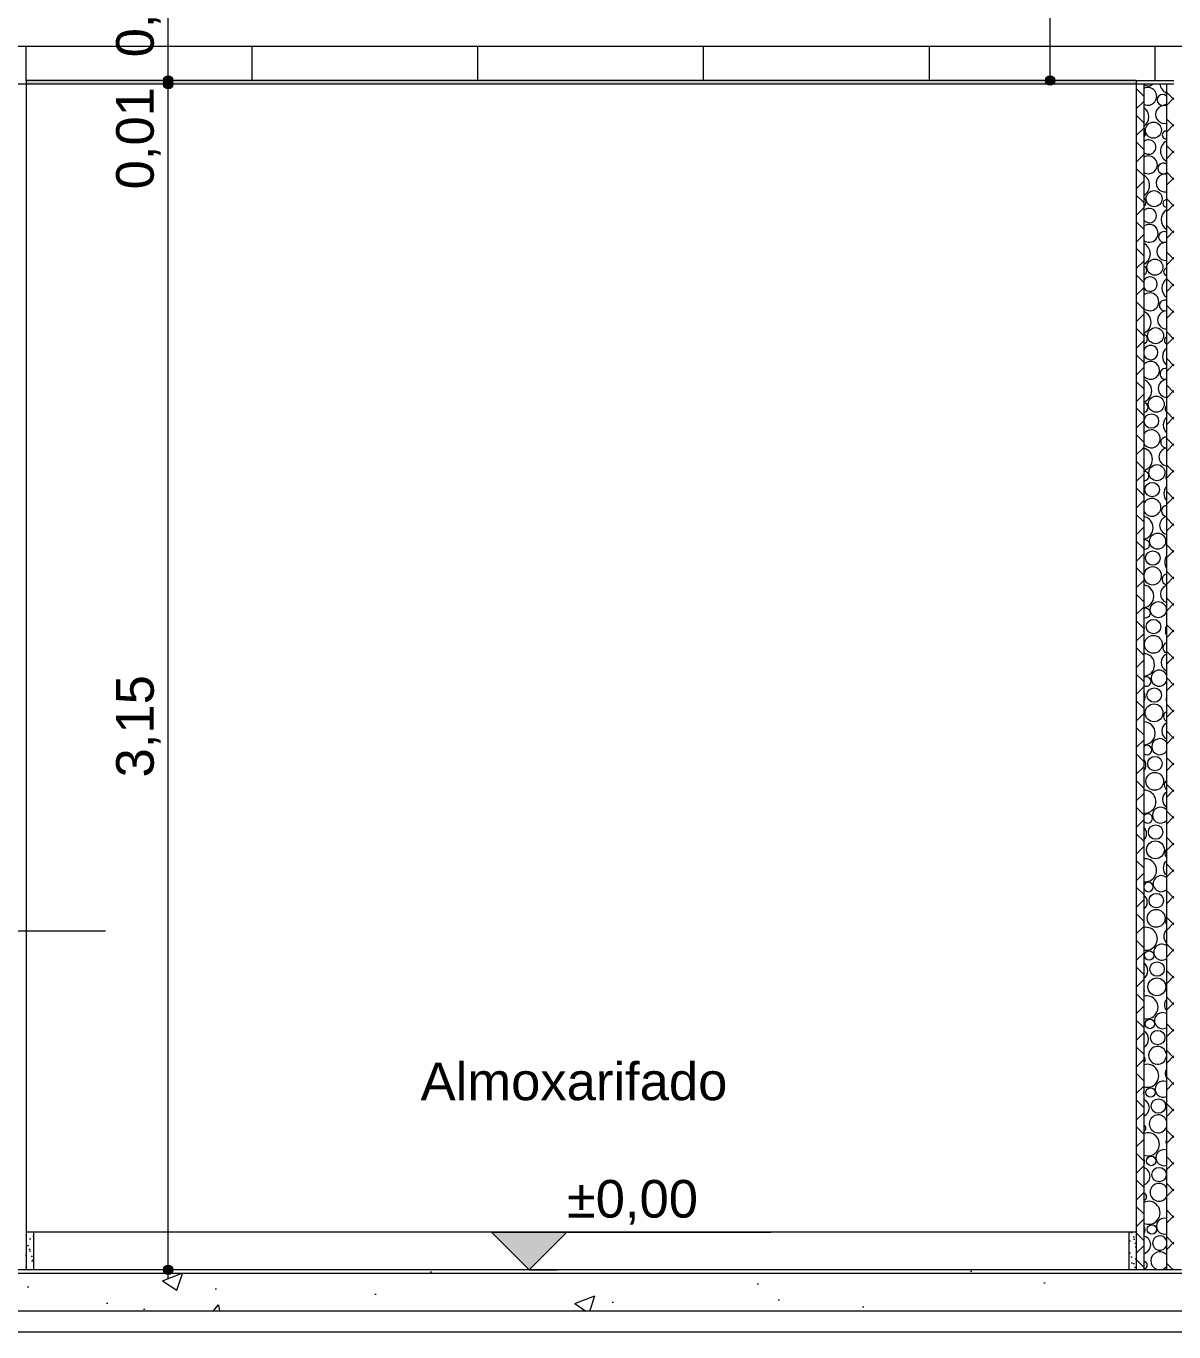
# Model space of a CAD drawing. Header units: metres. Extents: x -77 to 97, y 0 to 6.
# Drawn here: x -20.183 to -17.133, y -0.373 to 3.096 of the extents above; entities that cross this region are included whole.
import ezdxf

# ---------------------------------------------------------------- set-up
doc = ezdxf.new("R2010")
doc.units = ezdxf.units.M
doc.header["$MEASUREMENT"] = 0
doc.linetypes.add('broken', pattern=[2.46944, 1.41111, -1.05833])
for name, color, linetype, lineweight in [('0_Caneta_No__1', 7, 'Continuous', 35), ('FORRO.EXEC_Caneta_No__241', 7, 'Continuous', 13), ('LAJES.EST_Caneta_No__241', 7, 'Continuous', 13), ('LAJES.EST_Caneta_No__4', 7, 'Continuous', 20), ('LAJES.EST_Caneta_No__7', 7, 'Continuous', 13), ('NOTAS-LAYOUT.EXEC_Caneta_No__241', 7, 'Continuous', 13), ('NOTAS-LAYOUT.EXEC_Caneta_No__5', 7, 'Continuous', 15), ('PAREDE CONSTRUIR_Caneta_No__241', 7, 'Continuous', 13), ('PAREDE CONSTRUIR_Caneta_No__83', 84, 'Continuous', 0), ('PAREDE CONSTRUIR_Caneta_No__96', 252, 'Continuous', 0), ('PISO - Rodapé_Caneta_No__11', 7, 'Continuous', 5)]:
    doc.layers.add(name, color=color, linetype=linetype, lineweight=lineweight)
for name, color, linetype in [('COTAS CORTE', 7, 'Continuous'), ('FORRO.EXEC', 7, 'Continuous'), ('NOTAS-LAYOUT.EXEC', 7, 'Continuous'), ('PAREDE CONSTRUIR', 7, 'Continuous')]:
    doc.layers.add(name, color=color, linetype=linetype)
for name, color, linetype, lineweight, true_color in [('COTAS CORTE_Caneta_No__25', 7, 'Continuous', 13, 0x982312), ('LAJES.EST_Caneta_No__254', 7, 'Continuous', 0, 0xd1c9ad), ('LAJES.EST_Caneta_No__97', 7, 'Continuous', 5, 0x6b6b6b), ('PAREDE CONSTRUIR_Caneta_No__97', 7, 'Continuous', 5, 0x6b6b6b), ('PISO - Rodapé_Caneta_No__97', 7, 'Continuous', 5, 0x6b6b6b)]:
    doc.layers.add(name, color=color, linetype=linetype, lineweight=lineweight, true_color=true_color)
doc.styles.add('ESTILO_GERADO_1', font='arial.ttf')
doc.dimstyles.new('ESTILO_GERADO__7', dxfattribs={"dimtxt": 0.1, "dimasz": 0.0475, "dimexe": 0.18, "dimexo": 0.479633, "dimgap": 0, "dimtad": 1, "dimzin": 0, "dimdsep": 46, "dimtxsty": 'ESTILO_GERADO_1', "dimblk": 'ARROWHEAD_11', "dimblk1": 'ARROWHEAD_11', "dimblk2": 'ARROWHEAD_11', "dimcen": 0.09, "dimclrd": 256, "dimclre": 256, "dimclrt": 256, "dimadec": 0, "dimazin": 0, "dimtfac": 1, "dimtdec": 4, "dimtmove": 0, "dimatfit": 3, "dimfxl": 0, "dimtolj": 1, "dimtzin": 0, "dimarcsym": 0})
doc.dimstyles.new('ESTILO_GERADO__9', dxfattribs={"dimtxt": 0.1, "dimasz": 0.0475, "dimexe": 0.18, "dimexo": 0.712446, "dimgap": 0, "dimtad": 1, "dimzin": 0, "dimdsep": 46, "dimtxsty": 'ESTILO_GERADO_1', "dimblk": 'ARROWHEAD_11', "dimblk1": 'ARROWHEAD_11', "dimblk2": 'ARROWHEAD_11', "dimcen": 0.09, "dimclrd": 256, "dimclre": 256, "dimclrt": 256, "dimadec": 0, "dimazin": 0, "dimtfac": 1, "dimtdec": 4, "dimtmove": 0, "dimatfit": 3, "dimfxl": 0, "dimtolj": 1, "dimtzin": 0, "dimarcsym": 0})
pattern_1 = [(45, (43.181277, -0.20799), (-0.03535534, 0.03535534), []), (135, (43.181277, -0.20799), (0.03535534, 0.03535534), [])]
pattern_2 = [(45, (43.181277, -0.157991), (-0.0159099026, 0.0159099026), [0, -0.015, 0, -0.0225]), (110, (43.231277, -0.157991), (0.021143084, 0.007695453), [0, -0.011, 0, -0.019])]

# ---------------------------------------------------------------- blocks, each defined once
blk = doc.blocks.new('*X53', base_point=(43.1813, -0.208))
at = {"layer": 'PAREDE CONSTRUIR_Caneta_No__96', "color": 252, "linetype": 'Continuous', "lineweight": 0}
for centre, radius in [((-17.1869, 2.8199), 0.0213), ((-17.1851, 2.6379), 0.0213), ((-17.1832, 2.4559), 0.0213), ((-17.1814, 2.2739), 0.0213), ((-17.1795, 2.0919), 0.0213), ((-17.1923, 2.047), 0.0192), ((-17.1777, 1.9099), 0.0213), ((-17.1904, 1.865), 0.0192), ((-17.1758, 1.7279), 0.0213), ((-17.1886, 1.683), 0.0192), ((-17.174, 1.5459), 0.0213), ((-17.1867, 1.501), 0.0192), ((-17.1872, 1.4538), 0.0237), ((-17.1849, 1.319), 0.0192), ((-17.1854, 1.2718), 0.0237), ((-17.183, 1.137), 0.0192), ((-17.1835, 1.0898), 0.0237), ((-17.1811, 0.955), 0.0192), ((-17.1817, 0.9078), 0.0237), ((-17.1793, 0.773), 0.0192), ((-17.1798, 0.7258), 0.0237), ((-17.1984, 0.6271), 0.0125), ((-17.1774, 0.591), 0.0192), ((-17.1779, 0.5438), 0.0237), ((-17.1965, 0.4451), 0.0125), ((-17.1756, 0.409), 0.0192), ((-17.1947, 0.2631), 0.0125), ((-17.1737, 0.227), 0.0192), ((-17.1928, 0.0811), 0.0125), ((-17.1719, 0.045), 0.0192), ((-17.191, -0.1009), 0.0125)]:
    blk.add_circle(centre, radius, dxfattribs=at)
for centre, radius, start, end in [((-17.2015, 2.957), 0.0192, 234.6925, 308.7081), ((-17.202, 2.9098), 0.0237, 243.4462, 116.5538), ((-17.1625, 2.9002), 0.0143, 46.1072, 313.8928), ((-17.1395, 2.9463), 0.0306, 188.128, 244.5788), ((-17.2295, 2.8553), 0.0306, 303.4301, 56.5699), ((-17.1577, 2.8616), 0.0239, 77.7054, 282.2946), ((-17.2206, 2.811), 0.0125, 309.6323, 50.3677), ((-17.1532, 2.8072), 0.0103, 86.5427, 273.4573), ((-17.1997, 2.775), 0.0192, 227.5746, 132.4254), ((-17.1376, 2.7643), 0.0306, 119.33, 240.67), ((-17.2002, 2.7278), 0.0237, 238.3043, 121.6957), ((-17.1607, 2.7182), 0.0143, 55.6934, 304.3066), ((-17.2276, 2.6733), 0.0306, 299.3636, 60.6364), ((-17.1558, 2.6796), 0.0239, 82.2287, 277.7713), ((-17.2188, 2.629), 0.0125, 299.3399, 60.6601), ((-17.1978, 2.593), 0.0192, 219.5297, 140.4703), ((-17.1358, 2.5823), 0.0306, 123.3951, 236.6049), ((-17.1514, 2.6252), 0.0103, 96.8351, 263.1649), ((-17.1983, 2.5458), 0.0237, 232.859, 127.141), ((-17.1588, 2.5362), 0.0143, 64.2826, 295.7174), ((-17.2258, 2.4913), 0.0306, 295.4536, 64.5464), ((-17.154, 2.4976), 0.0239, 86.7036, 273.2964), ((-17.2169, 2.447), 0.0125, 290.0061, 69.9939), ((-17.196, 2.411), 0.0192, 209.7777, 150.2223), ((-17.1495, 2.4432), 0.0103, 107.3573, 252.6427), ((-17.1339, 2.4003), 0.0306, 127.6603, 232.3397), ((-17.1965, 2.3638), 0.0237, 226.9882, 133.0118), ((-17.157, 2.3542), 0.0143, 72.2874, 287.7126), ((-17.2239, 2.3093), 0.0306, 291.667, 68.333), ((-17.1521, 2.3156), 0.0239, 91.1584, 268.8416), ((-17.2151, 2.265), 0.0125, 281.201, 78.799), ((-17.1477, 2.2612), 0.0103, 118.5318, 241.4682), ((-17.1941, 2.229), 0.0192, 195.2855, 164.7145), ((-17.1321, 2.2184), 0.0306, 132.1866, 227.8134), ((-17.1946, 2.1818), 0.0237, 220.49, 139.51), ((-17.1551, 2.1723), 0.0143, 79.9473, 280.0527), ((-17.2221, 2.1274), 0.0306, 287.9774, 72.0226), ((-17.1503, 2.1336), 0.0239, 95.6203, 264.3797), ((-17.2132, 2.083), 0.0125, 272.6585, 87.3415), ((-17.1458, 2.0792), 0.0103, 131.0687, 228.9313), ((-17.1302, 2.0364), 0.0306, 137.0641, 222.9359), ((-17.1928, 1.9998), 0.0237, 212.977, 147.023), ((-17.1533, 1.9903), 0.0143, 87.4286, 272.5714), ((-17.2202, 1.9454), 0.0306, 284.3635, 75.6365), ((-17.1484, 1.9516), 0.0239, 100.1166, 259.8834), ((-17.2114, 1.901), 0.0125, 264.1753, 95.8247), ((-17.144, 1.8972), 0.0103, 146.7495, 213.2505), ((-17.1909, 1.8178), 0.0237, 203.4713, 156.5287), ((-17.1284, 1.8544), 0.0306, 142.4373, 217.5627), ((-17.1514, 1.8083), 0.0143, 94.866, 265.134), ((-17.2184, 1.7634), 0.0306, 280.8071, 79.1929), ((-17.1466, 1.7696), 0.0239, 104.6771, 255.3229), ((-17.2095, 1.719), 0.0125, 255.5607, 104.4393), ((-17.1265, 1.6724), 0.0306, 148.5676, 211.4324), ((-17.1891, 1.6358), 0.0237, 185.3584, 174.6416), ((-17.1496, 1.6263), 0.0143, 102.3871, 257.6129), ((-17.2165, 1.5814), 0.0306, 277.2924, 82.7076), ((-17.1447, 1.5876), 0.0239, 109.3349, 250.6651), ((-17.2076, 1.537), 0.0125, 246.5953, 113.4047), ((-17.2347, 1.4966), 0.0239, 337.9132, 22.0868), ((-17.1247, 1.4904), 0.0306, 156.0394, 203.9606), ((-17.1477, 1.4443), 0.0143, 110.1332, 249.8668), ((-17.2147, 1.3994), 0.0306, 273.8052, 86.1948), ((-17.1429, 1.4056), 0.0239, 114.1299, 245.8701), ((-17.2058, 1.355), 0.0125, 236.969, 123.031), ((-17.1721, 1.3639), 0.0213, 23.7123, 336.2877), ((-17.2329, 1.3146), 0.0239, 328.092, 31.908), ((-17.1228, 1.3084), 0.0306, 167.0062, 192.9938), ((-17.1458, 1.2623), 0.0143, 118.2874, 241.7126), ((-17.2128, 1.2174), 0.0306, 270.332, 89.668), ((-17.141, 1.2236), 0.0239, 119.1124, 240.8876), ((-17.2039, 1.173), 0.0125, 226.1351, 133.8649), ((-17.1702, 1.1819), 0.0213, 34.0608, 325.9392), ((-17.231, 1.1326), 0.0239, 320.4599, 39.5401), ((-17.144, 1.0803), 0.0143, 127.127, 232.873), ((-17.2109, 1.0354), 0.0306, 266.8601, 93.1399), ((-17.1392, 1.0416), 0.0239, 124.3498, 235.6502), ((-17.1684, 0.9999), 0.0213, 42.1568, 317.8432), ((-17.2021, 0.9911), 0.0125, 212.7722, 147.2278), ((-17.2292, 0.9506), 0.0239, 313.9047, 46.0953), ((-17.1421, 0.8983), 0.0143, 137.1615, 222.8385), ((-17.2091, 0.8534), 0.0306, 263.3765, 96.6235), ((-17.1373, 0.8596), 0.0239, 129.9382, 230.0618), ((-17.1665, 0.8179), 0.0213, 49.1426, 310.8574), ((-17.2002, 0.8091), 0.0125, 188.6223, 171.3777), ((-17.2273, 0.7686), 0.0239, 308.0059, 51.9941), ((-17.2229, 0.7142), 0.0103, 351.765, 8.235), ((-17.2072, 0.6714), 0.0306, 259.8682, 100.1318), ((-17.1355, 0.6776), 0.0239, 136.028, 223.972), ((-17.1403, 0.7163), 0.0143, 149.6508, 210.3492), ((-17.1647, 0.6359), 0.0213, 55.4555, 304.5445), ((-17.2255, 0.5866), 0.0239, 302.5493, 57.4507), ((-17.221, 0.5322), 0.0103, 324.1323, 35.8677), ((-17.1384, 0.5343), 0.0143, 173.0499, 186.9501), ((-17.2054, 0.4894), 0.0306, 256.3209, 103.6791), ((-17.1336, 0.4956), 0.0239, 142.8823, 217.1177), ((-17.1628, 0.4539), 0.0213, 61.3202, 298.6798), ((-17.2236, 0.4046), 0.0239, 297.4069, 62.5931), ((-17.1761, 0.3618), 0.0237, 7.1191, 352.8809), ((-17.2191, 0.3502), 0.0103, 309.128, 50.872), ((-17.2035, 0.3074), 0.0306, 252.7193, 107.2807), ((-17.1317, 0.3136), 0.0239, 151.0586, 208.9414), ((-17.161, 0.2719), 0.0213, 66.8723, 293.1277), ((-17.2266, 0.2613), 0.0143, 347.5305, 12.4695), ((-17.2217, 0.2226), 0.0239, 292.4941, 67.5059), ((-17.2173, 0.1682), 0.0103, 296.8552, 63.1448), ((-17.1742, 0.1798), 0.0237, 23.9471, 336.0529), ((-17.2017, 0.1254), 0.0306, 249.0458, 110.9542), ((-17.1299, 0.1316), 0.0239, 162.3325, 197.6675), ((-17.1591, 0.0899), 0.0213, 72.2028, 287.7972), ((-17.2247, 0.0793), 0.0143, 327.8569, 32.1431), ((-17.2199, 0.0406), 0.0239, 287.7504, 72.2496), ((-17.1724, -0.0021), 0.0237, 33.3268, 326.6732), ((-17.2154, -0.0138), 0.0103, 285.8083, 74.1917), ((-17.1998, -0.0566), 0.0306, 245.2795, 114.7205), ((-17.2229, -0.1027), 0.0143, 315.81, 44.19), ((-17.1573, -0.0921), 0.0213, 77.3781, 282.6219), ((-17.218, -0.1414), 0.0239, 283.1295, 76.8705), ((-17.17, -0.137), 0.0192, 24.8566, 335.1434), ((-17.1705, -0.1841), 0.0237, 40.7838, 319.2162), ((-17.2136, -0.1958), 0.0103, 275.3421, 84.6579)]:
    blk.add_arc(centre, radius, start, end, dxfattribs=at)
blk = doc.blocks.new('*D61', base_point=(43.1813, -0.208))
at = {"layer": 'COTAS CORTE_Caneta_No__25', "linetype": 'Continuous', "lineweight": 13, "true_color": 0x982312}
for points in [[(-19.8174, 2.952), (-19.8165, 2.9472), (-19.8137, 2.9432), (-19.8097, 2.9405), (-19.8049, 2.9395), (-19.8001, 2.9405), (-19.7961, 2.9432), (-19.7934, 2.9472), (-19.7924, 2.952), (-19.7934, 2.9568), (-19.7961, 2.9608), (-19.8001, 2.9636), (-19.8049, 2.9645), (-19.8097, 2.9636), (-19.8137, 2.9608), (-19.8165, 2.9568)], [(-19.8174, 2.942), (-19.8165, 2.9372), (-19.8137, 2.9332), (-19.8097, 2.9305), (-19.8049, 2.9295), (-19.8001, 2.9305), (-19.7961, 2.9332), (-19.7934, 2.9372), (-19.7924, 2.942), (-19.7934, 2.9468), (-19.7961, 2.9508), (-19.8001, 2.9536), (-19.8049, 2.9545), (-19.8097, 2.9536), (-19.8137, 2.9508), (-19.8165, 2.9468)], [(-19.8174, -0.208), (-19.8165, -0.2128), (-19.8137, -0.2168), (-19.8097, -0.2195), (-19.8049, -0.2205), (-19.8001, -0.2195), (-19.7961, -0.2168), (-19.7934, -0.2128), (-19.7924, -0.208), (-19.7934, -0.2032), (-19.7961, -0.1992), (-19.8001, -0.1964), (-19.8049, -0.1955), (-19.8097, -0.1964), (-19.8137, -0.1992), (-19.8165, -0.2032)]]:
    blk.add_hatch(color=24, dxfattribs=at).paths.add_polyline_path(points)
at = {"layer": 'COTAS CORTE_Caneta_No__25', "color": 24, "linetype": 'Continuous', "lineweight": 13, "true_color": 0x982312}
for p, q in [((-19.8174, 2.942), (-19.8518, 2.942)), ((-19.8049, -0.1955), (-19.8049, 2.9295)), ((-19.0925, 2.942), (-19.7924, 2.942)), ((-19.8174, -0.208), (-19.8518, -0.208)), ((-19.0925, -0.208), (-19.7924, -0.208)), ((-19.8049, -0.233), (-19.8049, -0.2205))]:
    blk.add_line(p, q, dxfattribs=at)
for centre in [(-19.8049, 2.942), (-19.8049, -0.208)]:
    blk.add_circle(centre, 0.0125, dxfattribs=at)
at = {"layer": 'COTAS CORTE_Caneta_No__25', "color": 24, "lineweight": 13, "true_color": 0x982312, "char_height": 0.1, "attachment_point": 7, "rotation": 90, "style": 'ESTILO_GERADO_1'}
for s, insert in [('\\A1;{\\pql;\\fArial|b0|i0|c0|p0;\\W1.000000;0,01}', (-19.8249, 2.6626)), ('\\A1;{\\pql;\\fArial|b0|i0|c0|p0;\\W1.000000;3,15}', (-19.8249, 1.1001))]:
    blk.add_mtext(s, dxfattribs=dict(at, insert=insert))
blk = doc.blocks.new('ARROWHEAD_11')
at = {"color": 0, "linetype": 'Continuous', "lineweight": 0}
blk.add_line((0, 0), (-1, 0), dxfattribs=at)
at = {"color": 0, "linetype": 'Continuous', "lineweight": 0, "const_width": 0.25, "flags": 128}
blk.add_lwpolyline([(-0.125, 0, 1), (0.125, 0, 1)], format="xyb", close=True, dxfattribs=at)
blk = doc.blocks.new('*D62', base_point=(43.1813, -0.208))
at = {"layer": 'COTAS CORTE_Caneta_No__25', "linetype": 'Continuous', "lineweight": 13, "true_color": 0x982312}
for points in [[(-19.8174, 2.952), (-19.8165, 2.9472), (-19.8137, 2.9432), (-19.8097, 2.9405), (-19.8049, 2.9395), (-19.8001, 2.9405), (-19.7961, 2.9432), (-19.7934, 2.9472), (-19.7924, 2.952), (-19.7934, 2.9568), (-19.7961, 2.9608), (-19.8001, 2.9636), (-19.8049, 2.9645), (-19.8097, 2.9636), (-19.8137, 2.9608), (-19.8165, 2.9568)], [(-19.8174, 2.942), (-19.8165, 2.9372), (-19.8137, 2.9332), (-19.8097, 2.9305), (-19.8049, 2.9295), (-19.8001, 2.9305), (-19.7961, 2.9332), (-19.7934, 2.9372), (-19.7924, 2.942), (-19.7934, 2.9468), (-19.7961, 2.9508), (-19.8001, 2.9536), (-19.8049, 2.9545), (-19.8097, 2.9536), (-19.8137, 2.9508), (-19.8165, 2.9468)]]:
    blk.add_hatch(color=24, dxfattribs=at).paths.add_polyline_path(points)
at = {"layer": 'COTAS CORTE_Caneta_No__25', "color": 24, "linetype": 'Continuous', "lineweight": 13, "true_color": 0x982312}
for p, q in [((-19.8174, 2.952), (-19.8518, 2.952)), ((-19.0925, 2.952), (-19.7924, 2.952)), ((-19.8174, 2.942), (-19.8518, 2.942)), ((-19.8049, 2.942), (-19.8049, 2.942)), ((-19.0925, 2.942), (-19.7924, 2.942))]:
    blk.add_line(p, q, dxfattribs=at)
for centre in [(-19.8049, 2.952), (-19.8049, 2.942)]:
    blk.add_circle(centre, 0.0125, dxfattribs=at)
blk = doc.blocks.new('*D63', base_point=(43.1813, -0.208))
at = {"layer": 'COTAS CORTE_Caneta_No__25', "linetype": 'Continuous', "lineweight": 13, "true_color": 0x982312}
for points in [[(-19.8174, 3.342), (-19.8165, 3.3372), (-19.8137, 3.3332), (-19.8097, 3.3305), (-19.8049, 3.3295), (-19.8001, 3.3305), (-19.7961, 3.3332), (-19.7934, 3.3372), (-19.7924, 3.342), (-19.7934, 3.3468), (-19.7961, 3.3508), (-19.8001, 3.3536), (-19.8049, 3.3545), (-19.8097, 3.3536), (-19.8137, 3.3508), (-19.8165, 3.3468)], [(-19.8174, 2.952), (-19.8165, 2.9472), (-19.8137, 2.9432), (-19.8097, 2.9405), (-19.8049, 2.9395), (-19.8001, 2.9405), (-19.7961, 2.9432), (-19.7934, 2.9472), (-19.7924, 2.952), (-19.7934, 2.9568), (-19.7961, 2.9608), (-19.8001, 2.9636), (-19.8049, 2.9645), (-19.8097, 2.9636), (-19.8137, 2.9608), (-19.8165, 2.9568)], [(-19.8174, 2.942), (-19.8165, 2.9372), (-19.8137, 2.9332), (-19.8097, 2.9305), (-19.8049, 2.9295), (-19.8001, 2.9305), (-19.7961, 2.9332), (-19.7934, 2.9372), (-19.7924, 2.942), (-19.7934, 2.9468), (-19.7961, 2.9508), (-19.8001, 2.9536), (-19.8049, 2.9545), (-19.8097, 2.9536), (-19.8137, 2.9508), (-19.8165, 2.9468)]]:
    blk.add_hatch(color=24, dxfattribs=at).paths.add_polyline_path(points)
at = {"layer": 'COTAS CORTE_Caneta_No__25', "color": 24, "linetype": 'Continuous', "lineweight": 13, "true_color": 0x982312}
for p, q in [((-19.8174, 3.342), (-19.8518, 3.342)), ((-19.0925, 3.342), (-19.7924, 3.342)), ((-19.8049, 2.9645), (-19.8049, 3.3295)), ((-19.8174, 2.952), (-19.8518, 2.952)), ((-19.0925, 2.952), (-19.7924, 2.952))]:
    blk.add_line(p, q, dxfattribs=at)
for centre in [(-19.8049, 3.342), (-19.8049, 2.952)]:
    blk.add_circle(centre, 0.0125, dxfattribs=at)
at = {"layer": 'COTAS CORTE_Caneta_No__25', "color": 24, "lineweight": 13, "true_color": 0x982312, "insert": (-19.8249, 3.0135), "char_height": 0.1, "attachment_point": 7, "rotation": 90, "style": 'ESTILO_GERADO_1'}
blk.add_mtext('\\A1;{\\pql;\\fArial|b0|i0|c0|p0;\\W1.000000;0,39}', dxfattribs=at)
blk = doc.blocks.new('*D69', base_point=(43.1813, -0.208))
at = {"layer": 'COTAS CORTE_Caneta_No__25', "linetype": 'Continuous', "lineweight": 13, "true_color": 0x982312}
for points in [[(-20.4635, 0.692), (-20.4625, 0.6872), (-20.4598, 0.6832), (-20.4557, 0.6805), (-20.451, 0.6795), (-20.4462, 0.6805), (-20.4421, 0.6832), (-20.4394, 0.6872), (-20.4385, 0.692), (-20.4394, 0.6968), (-20.4421, 0.7008), (-20.4462, 0.7036), (-20.451, 0.7045), (-20.4557, 0.7036), (-20.4598, 0.7008), (-20.4625, 0.6968)], [(-20.4635, -0.208), (-20.4625, -0.2128), (-20.4598, -0.2168), (-20.4557, -0.2195), (-20.451, -0.2205), (-20.4462, -0.2195), (-20.4421, -0.2168), (-20.4394, -0.2128), (-20.4385, -0.208), (-20.4394, -0.2032), (-20.4421, -0.1992), (-20.4462, -0.1964), (-20.451, -0.1955), (-20.4557, -0.1964), (-20.4598, -0.1992), (-20.4625, -0.2032)]]:
    blk.add_hatch(color=24, dxfattribs=at).paths.add_polyline_path(points)
at = {"layer": 'COTAS CORTE_Caneta_No__25', "color": 24, "linetype": 'Continuous', "lineweight": 13, "true_color": 0x982312}
for p, q in [((-20.451, 0.7045), (-20.451, 0.717)), ((-20.4635, 0.692), (-20.4978, 0.692)), ((-20.451, -0.1955), (-20.451, 0.6795)), ((-19.9713, 0.692), (-20.4385, 0.692)), ((-20.4635, -0.208), (-20.4978, -0.208)), ((-19.9713, -0.208), (-20.4385, -0.208)), ((-20.451, -0.233), (-20.451, -0.2205))]:
    blk.add_line(p, q, dxfattribs=at)
for centre in [(-20.451, 0.692), (-20.451, -0.208)]:
    blk.add_circle(centre, 0.0125, dxfattribs=at)
at = {"layer": 'COTAS CORTE_Caneta_No__25', "color": 24, "lineweight": 13, "true_color": 0x982312, "insert": (-20.471, 0.1085), "char_height": 0.1, "attachment_point": 7, "rotation": 90, "style": 'ESTILO_GERADO_1'}
blk.add_mtext('\\A1;{\\pql;\\fArial|b0|i0|c0|p0;\\W1.000000;0,90}', dxfattribs=at)
blk = doc.blocks.new('Rótulo_13_2', base_point=(-17.4615, 2.952))
at = {"layer": 'NOTAS-LAYOUT.EXEC', "linetype": 'Continuous', "lineweight": 0, "true_color": 0x000000}
blk.add_hatch(color=18, dxfattribs=at).paths.add_polyline_path([(-17.474, 2.952), (-17.4731, 2.9472), (-17.4704, 2.9432), (-17.4663, 2.9405), (-17.4615, 2.9395), (-17.4567, 2.9405), (-17.4527, 2.9432), (-17.45, 2.9472), (-17.449, 2.952), (-17.45, 2.9568), (-17.4527, 2.9608), (-17.4567, 2.9636), (-17.4615, 2.9645), (-17.4663, 2.9636), (-17.4704, 2.9608), (-17.4731, 2.9568)])
at = {"layer": 'NOTAS-LAYOUT.EXEC_Caneta_No__241', "color": 7, "linetype": 'broken', "lineweight": 13}
for p, q in [((-17.4615, 2.9645), (-17.4615, 3.6591)), ((-17.4615, 3.6591), (-16.9615, 3.6591))]:
    blk.add_line(p, q, dxfattribs=at)
at = {"layer": 'NOTAS-LAYOUT.EXEC_Caneta_No__5', "color": 7, "linetype": 'Continuous', "lineweight": 15}
blk.add_circle((-17.4615, 2.952), 0.0125, dxfattribs=at)
at = {"layer": 'NOTAS-LAYOUT.EXEC_Caneta_No__241', "color": 7, "lineweight": 13, "insert": (-16.9565, 3.7777), "char_height": 0.1, "width": 1.5, "attachment_point": 1, "line_spacing_factor": 0.739093, "style": 'ESTILO_GERADO_1'}
blk.add_mtext('\\A1;{\\pql;\\pt0,241;\\fArial|b0|i0|c0|p0;\\W1.000000;FORRO DE GESSO ACARTONADO\\fArial|b0|i0|c0|p0;\\W1.000000;\\A1{\\H.66x;\\S^  ;}\\fArial|b0|i0|c0|p0;\\W1.000000;\\fArial|b0|i0|c0|p0;\\W1.000000;\\A1{\\H.66x;\\S^  ;}\\fArial|b0|i0|c0|p0;\\W1.000000;\\fArial|b0|i0|c0|p0;\\W1.000000;\\fArial|b0|i0|c0|p0;\\W1.000000;\\fArial|b0|i0|c0|p0;\\W1.000000;\\fArial|b0|i0|c0|p0;\\W1.000000;\\fArial|b0|i0|c0|p0;\\W1.000000;\\fArial|b0|i0|c0|p0;\\W1.000000;\\A1{\\H.66x;\\S^  ;}\\fArial|b0|i0|c0|p0;\\W1.000000;\\fArial|b0|i0|c0|p0;\\W1.000000;\\A1{\\H.66x;\\S^  ;}\\fArial|b0|i0|c0|p0;\\W1.000000;\\fArial|b0|i0|c0|p0;\\W1.000000;\\fArial|b0|i0|c0|p0;\\W1.000000;\\fArial|b0|i0|c0|p0;\\W1.000000;\\fArial|b0|i0|c0|p0;\\W1.000000;\\fArial|b0|i0|c0|p0;\\W1.000000;\\fArial|b0|i0|c0|p0;\\W1.000000;\\A1{\\H.66x;\\S^  ;}\\fArial|b0|i0|c0|p0;\\W1.000000;\\fArial|b0|i0|c0|p0;\\W1.000000;\\A1{\\H.66x;\\S^  ;}\\fArial|b0|i0|c0|p0;\\W1.000000;\\fArial|b0|i0|c0|p0;\\W1.000000;\\fArial|b0|i0|c0|p0;\\W1.000000;\\fArial|b0|i0|c0|p0;\\W1.000000;\\fArial|b0|i0|c0|p0;\\W1.000000;\\fArial|b0|i0|c0|p0;\\W1.000000;\\fArial|b0|i0|c0|p0;\\W1.000000;\\A1{\\H.66x;\\S^  ;}\\fArial|b0|i0|c0|p0;\\W1.000000;\\fArial|b0|i0|c0|p0;\\W1.000000;\\A1{\\H.66x;\\S^  ;}\\fArial|b0|i0|c0|p0;\\W1.000000;\\fArial|b0|i0|c0|p0;\\W1.000000;\\fArial|b0|i0|c0|p0;\\W1.000000;\\fArial|b0|i0|c0|p0;\\W1.000000;\\fArial|b0|i0|c0|p0;\\W1.000000;\\fArial|b0|i0|c0|p0;\\W1.000000;\\fArial|b0|i0|c0|p0;\\W1.000000;\\A1{\\H.66x;\\S^  ;}\\fArial|b0|i0|c0|p0;\\W1.000000;\\fArial|b0|i0|c0|p0;\\W1.000000;\\A1{\\H.66x;\\S^  ;}\\fArial|b0|i0|c0|p0;\\W1.000000;\\fArial|b0|i0|c0|p0;\\W1.000000;\\fArial|b0|i0|c0|p0;\\W1.000000;\\fArial|b0|i0|c0|p0;\\W1.000000;\\fArial|b0|i0|c0|p0;\\W1.000000;\\fArial|b0|i0|c0|p0;\\W1.000000;\\fArial|b0|i0|c0|p0;\\W1.000000;\\A1{\\H.66x;\\S^  ;}\\fArial|b0|i0|c0|p0;\\W1.000000;}', dxfattribs=at)

msp = doc.modelspace()

# ---------------------------------------------------------------- hatches: boundary and pattern name
at = {"layer": 'COTAS CORTE_Caneta_No__25', "linetype": 'Continuous', "lineweight": 13, "true_color": 0x982312}
msp.add_hatch(color=24, dxfattribs=at).paths.add_polyline_path([(-18.8457, -0.208), (-18.7457, -0.108), (-18.9457, -0.108)])
at = {"layer": 'FORRO.EXEC', "linetype": 'Continuous', "lineweight": 0, "true_color": 0xffffff}
msp.add_hatch(color=7, dxfattribs=at).paths.add_polyline_path([(-20.1827, 2.942), (-17.2326, 2.942), (-17.2326, 2.952), (-20.1827, 2.952)])
at = {"layer": 'LAJES.EST_Caneta_No__254', "linetype": 'Continuous', "lineweight": 0, "true_color": 0xd1c9ad}
h = msp.add_hatch(dxfattribs=at)
h.set_pattern_fill('Haie_OD_0002', color=9, style=0, pattern_type=2)
h.set_pattern_definition([(45, (43.18128, 0.292), (-0.159099, 0.159099), [0, -0.15, 0, -0.225]), (110, (43.68128, 0.292), (0.21143084, 0.0769545), [0, -0.11, 0, -0.19])])
h.paths.add_polyline_path([(-20.2827, -0.218), (-7.9928, -0.218), (-7.9928, -0.208), (-20.2827, -0.208)])
at = {"layer": 'LAJES.EST_Caneta_No__97', "linetype": 'Continuous', "lineweight": 5, "true_color": 0x6b6b6b}
h = msp.add_hatch(dxfattribs=at)
h.set_pattern_fill('AR_CONC_0002', color=251, style=0, pattern_type=2)
h.set_pattern_definition([(50, (43.18128, -0.208), (-0.546554, 0.0478173), [0.05715, -0.62865]), (355, (43.1813, -0.208), (-0.1057303, 0.5731705), [0.04572, -0.5029218]), (100.4514, (43.2268, -0.212), (0.4408237, 0.5253533), [0.04857, -0.5342707]), (46.1842, (43.1813, -0.0556), (-0.813237, 0.126127), [0.085725, -0.942975]), (96.6356, (43.24905, -0.0661), (0.712212, 0.742278), [0.072855, -0.801407]), (351.1842, (43.1813, -0.0556), (0.712212, 0.742278), [0.06858, -0.754379]), (21, (43.25748, -0.0937), (-0.4548432, 0.3067956), [0.05715, -0.62865]), (326, (43.2575, -0.0937), (0.185406, 0.552564), [0.04572, -0.50292]), (71.4514, (43.2954, -0.11926), (0.6402493, 0.2457683), [0.04857, -0.53427]), (37.5, (43.18128, -0.208), (0.0092658, 0.2536651), [0, -0.496824, 0, -0.51054, 0, -0.504825]), (7.5, (43.18128, -0.208), (0.200459, 0.3005417), [0, -0.291084, 0, -0.485394, 0, -0.192405]), (327.5, (43.01135, -0.208), (-0.4067718, 0.0171862), [0, -0.1905, 0, -0.59436, 0, -0.78867]), (317.5, (42.93515, -0.208), (0.4443875, 0.0762795), [0, -0.24765, 0, -0.394716, 0, -0.56007])])
h.paths.add_polyline_path([(-20.2827, -0.318), (-7.9928, -0.318), (-7.9928, -0.218), (-20.2827, -0.218)])
at = {"layer": 'PAREDE CONSTRUIR_Caneta_No__83', "linetype": 'Continuous', "lineweight": 0}
h = msp.add_hatch(dxfattribs=at)
h.set_pattern_fill('Placomur_0002', color=84, style=0, pattern_type=2)
h.set_pattern_definition(pattern_1)
h.paths.add_polyline_path([(-17.2326, 2.942), (-17.2326, -0.208), (-17.2126, -0.208), (-17.2126, 2.942)])
h = msp.add_hatch(dxfattribs=at)
h.set_pattern_fill('Placomur_0002', color=84, style=0, pattern_type=2)
h.set_pattern_definition(pattern_1)
h.paths.add_polyline_path([(-17.1526, -0.208), (-17.1326, -0.208), (-17.1326, 2.942), (-17.1526, 2.942)])
at = {"layer": 'PAREDE CONSTRUIR_Caneta_No__97', "linetype": 'Continuous', "lineweight": 5, "true_color": 0x6b6b6b}
h = msp.add_hatch(dxfattribs=at)
h.set_pattern_fill('Ceramica_60_x_60_0002', color=251, style=0, pattern_type=2)
h.set_pattern_definition([(0, (-20.1827, -0.208), (0, 0.6), []), (90, (-20.1827, -0.208), (-0.6, 0), [])])
h.paths.add_polyline_path([(-20.2827, 3.042), (-20.2827, 2.942), (-20.1827, 2.942), (-20.1827, 2.952), (-15.6824, 2.952), (-15.6824, 3.042)])
at = {"layer": 'PISO - Rodapé_Caneta_No__97', "linetype": 'Continuous', "lineweight": 5, "true_color": 0x6b6b6b}
h = msp.add_hatch(dxfattribs=at)
h.set_pattern_fill('cut_stone_0002', color=251, style=0, pattern_type=2)
h.set_pattern_definition(pattern_2)
h.paths.add_polyline_path([(-20.1827, -0.108), (-20.1827, -0.208), (-20.1627, -0.208), (-20.1627, -0.108)])
h = msp.add_hatch(dxfattribs=at)
h.set_pattern_fill('cut_stone_0002', color=251, style=0, pattern_type=2)
h.set_pattern_definition(pattern_2)
h.paths.add_polyline_path([(-17.2326, -0.108), (-17.2526, -0.108), (-17.2526, -0.208), (-17.2326, -0.208)])

# ---------------------------------------------------------------- linework, layer by layer
at = {"layer": 'COTAS CORTE_Caneta_No__25', "color": 24, "linetype": 'Continuous', "lineweight": 13, "true_color": 0x982312}
for p, q in [((-18.8457, -0.208), (-18.9457, -0.108)), ((-18.9457, -0.108), (-18.7457, -0.108)), ((-18.7457, -0.108), (-18.8457, -0.208)), ((-18.7457, -0.108), (-18.2035, -0.108)), ((-18.8457, -0.208), (-20.6949, -0.208)), ((-18.8457, -0.208), (-18.7707, -0.208))]:
    msp.add_line(p, q, dxfattribs=at)
at = {"layer": 'FORRO.EXEC_Caneta_No__241', "color": 7, "linetype": 'Continuous', "lineweight": 13}
for p, q in [((-20.1827, 2.952), (-20.1827, 2.942)), ((-17.2326, 2.952), (-20.1827, 2.952)), ((-17.2326, 2.952), (-17.1326, 2.952)), ((-17.2326, 2.952), (-17.2326, 2.942)), ((-17.2326, 2.942), (-20.1827, 2.942))]:
    msp.add_line(p, q, dxfattribs=at)
at = {"layer": 'LAJES.EST_Caneta_No__241', "color": 7, "linetype": 'Continuous', "lineweight": 13}
msp.add_line((-21.9327, -0.373), (-13.5328, -0.373), dxfattribs=at)
at = {"layer": 'LAJES.EST_Caneta_No__4', "color": 7, "linetype": 'Continuous', "lineweight": 20}
msp.add_line((-7.9928, -0.318), (-20.2827, -0.318), dxfattribs=at)
at = {"layer": 'LAJES.EST_Caneta_No__7', "color": 7, "linetype": 'Continuous', "lineweight": 13}
for p, q in [((-17.2526, -0.208), (-20.1627, -0.208)), ((-7.9928, -0.218), (-20.2827, -0.218))]:
    msp.add_line(p, q, dxfattribs=at)
at = {"layer": 'LAJES.EST_Caneta_No__7', "color": 7, "linetype": 'Continuous', "lineweight": 13, "flags": 128}
for points in [[(-20.1627, -0.208), (-20.1827, -0.208), (-20.2027, -0.208), (-20.2627, -0.208), (-20.2827, -0.208)], [(-17.1126, -0.208), (-17.1326, -0.208), (-17.1526, -0.208), (-17.2126, -0.208), (-17.2326, -0.208), (-17.2526, -0.208)]]:
    msp.add_lwpolyline(points, dxfattribs=at)
at = {"layer": 'PAREDE CONSTRUIR_Caneta_No__241', "color": 7, "linetype": 'Continuous', "lineweight": 13}
for p, q in [((-15.6824, 3.042), (-20.2827, 3.042)), ((-20.1827, 2.942), (-20.1827, -0.108)), ((-17.2326, 2.942), (-17.2326, -0.108)), ((-17.2126, 2.942), (-17.2126, -0.208)), ((-17.1526, 2.942), (-17.1526, -0.208)), ((-20.1827, -0.108), (-20.1827, -0.208)), ((-17.2326, -0.108), (-17.2326, -0.208))]:
    msp.add_line(p, q, dxfattribs=at)
at = {"layer": 'PAREDE CONSTRUIR_Caneta_No__241', "color": 7, "linetype": 'Continuous', "lineweight": 13, "flags": 128}
for points in [[(-20.1827, 2.942), (-20.2027, 2.942), (-20.2627, 2.942), (-20.2827, 2.942)], [(-17.1326, 2.942), (-17.1526, 2.942), (-17.2126, 2.942), (-17.2326, 2.942)]]:
    msp.add_lwpolyline(points, dxfattribs=at)
at = {"layer": 'PISO - Rodapé_Caneta_No__11', "color": 7, "linetype": 'Continuous', "lineweight": 5}
for p, q in [((-20.1627, -0.108), (-20.1827, -0.108)), ((-17.2526, -0.108), (-20.1627, -0.108)), ((-20.1627, -0.108), (-20.1627, -0.208)), ((-17.2526, -0.108), (-17.2526, -0.208)), ((-17.2326, -0.108), (-17.2526, -0.108))]:
    msp.add_line(p, q, dxfattribs=at)

# ---------------------------------------------------------------- block references
at = {"layer": 'NOTAS-LAYOUT.EXEC', "color": 7, "linetype": 'broken', "lineweight": 13}
msp.add_blockref('Rótulo_13_2', (-17.4615, 2.952), dxfattribs=at)
at = {"layer": 'PAREDE CONSTRUIR', "lineweight": 0}
msp.add_blockref('*X53', (43.1813, -0.208), dxfattribs=at)

# ---------------------------------------------------------------- texts
at = {"layer": '0_Caneta_No__1', "color": 7, "linetype": 'Continuous', "lineweight": 35, "insert": (-18.7268, 0.3426), "char_height": 0.1, "attachment_point": 2, "style": 'ESTILO_GERADO_1'}
msp.add_mtext('\\A1;{\\pqc;\\fArial|b0|i0|c0|p0;\\W1.000000;Almoxarifado}', dxfattribs=at)
at = {"layer": 'COTAS CORTE_Caneta_No__25', "color": 24, "lineweight": 13, "true_color": 0x982312, "insert": (-18.7457, -0.088), "char_height": 0.1, "attachment_point": 7, "style": 'ESTILO_GERADO_1'}
msp.add_mtext('\\A1;{\\pql;\\fArial|b0|i0|c0|p0;\\W1.000000;±0,00}', dxfattribs=at)

# ---------------------------------------------------------------- dimensions: what is measured, and where the dimension line sits
at = {"layer": 'COTAS CORTE', "color": 24, "linetype": 'Continuous', "lineweight": 13, "true_color": 0x982312}
for base, p1, p2, dimstyle, picture, middle in [((-19.8049, 3.342), (-17.1826, 2.952), (-12.0828, 3.342), 'ESTILO_GERADO__9', '*D63', (-19.8749, 3.143)), ((-19.8049, 2.942), (-33.6746, -0.208), (-17.1826, 2.942), 'ESTILO_GERADO__9', '*D61', (-19.8749, 1.2295)), ((-19.8049, 2.952), (-17.1826, 2.942), (-17.1826, 2.952), 'ESTILO_GERADO__9', '*D62', (-19.8749, 2.792)), ((-20.451, 0.692), (-20.2827, -0.208), (-20.4224, 0.692), 'ESTILO_GERADO__7', '*D69', (-20.521, 0.238))]:
    dim = msp.add_linear_dim(base=base, p1=p1, p2=p2, angle=90, dimstyle=dimstyle, dxfattribs=at)
    dim.commit()
    dim.dimension.update_dxf_attribs({"geometry": picture, "text_midpoint": middle, "dimtype": 160, "text_rotation": 90})

doc.saveas('drawing.dxf')
